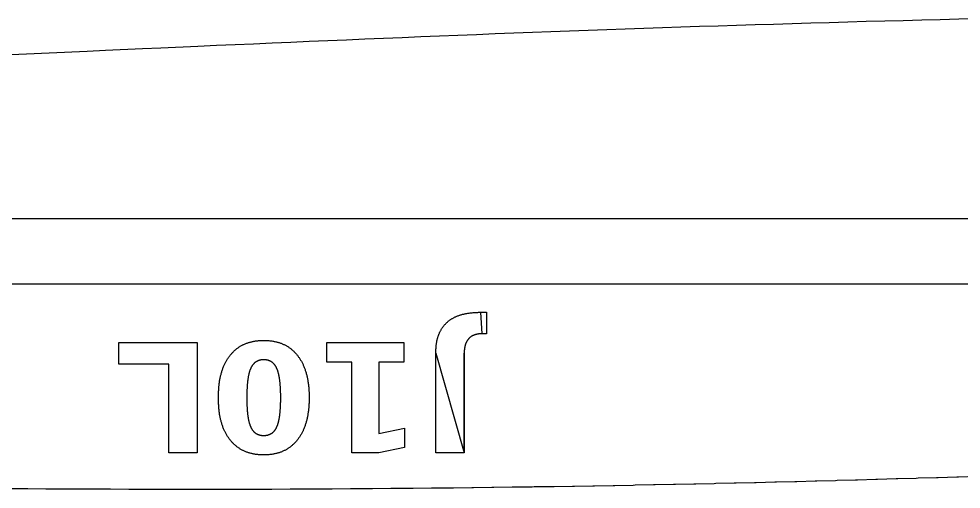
# Model space of a CAD drawing. Extents: x 27 to 271, y 44 to 138.
# Drawn here: x 54.3 to 80.66, y 101.54 to 114.69 of the extents above; entities that cross this region are included whole.
import ezdxf

# ---------------------------------------------------------------- set-up
doc = ezdxf.new("R2010")
doc.units = 0
doc.layers.add('jig_layer', color=7, linetype='CONTINUOUS')
doc.layers.add('jig_number_layer', color=7, linetype='CONTINUOUS')

msp = doc.modelspace()

# ---------------------------------------------------------------- linework, layer by layer
at = {"layer": 'jig_layer', "color": 7}
for points in [[(81.115538, 114.68827), (80.597838, 114.676275), (80.080036, 114.663265), (79.562037, 114.65127), (79.044137, 114.637272), (78.526138, 114.624262), (78.007938, 114.610263), (77.489837, 114.596265), (76.971638, 114.581279), (76.453436, 114.566265), (75.935137, 114.551279), (75.416737, 114.535277), (74.898337, 114.519275), (74.379737, 114.503273), (73.861137, 114.487271), (73.342238, 114.470281), (72.823335, 114.453291), (72.304137, 114.435286), (71.784935, 114.41728), (71.265638, 114.399274), (70.746236, 114.381268), (70.226736, 114.362275), (69.707038, 114.343281), (69.187136, 114.324288), (68.667037, 114.305294), (68.146735, 114.285284), (67.626337, 114.265275), (67.105838, 114.244278), (66.585236, 114.224268), (66.064638, 114.203271), (65.544136, 114.182273), (65.023836, 114.161276), (64.503636, 114.139263), (63.983737, 114.118265), (63.464036, 114.09628), (62.944437, 114.074295), (62.425035, 114.05231), (61.905936, 114.030297), (61.386937, 114.007296), (60.868235, 113.98531), (60.349737, 113.962309), (59.831436, 113.939308), (59.313236, 113.916307), (58.277636, 113.870311), (57.760136, 113.847309), (56.725735, 113.80131), (56.208837, 113.778309), (52.596737, 113.615311)], [(36.03014, 113.091295), (35.629238, 113.095303), (35.14994, 113.104306), (34.91694, 113.109301), (34.498037, 113.100298), (33.884438, 113.094287), (33.884438, 111.104301), (28.666338, 111.104301), (28.666338, 109.104297), (123.084237, 109.104297), (123.084237, 114.239302)], [(124.385897, 103.466713), (124.871, 103.460702), (124.919599, 103.458726), (125.401197, 103.449695), (125.449401, 103.44772), (125.926799, 103.435697), (125.974698, 103.432705), (126.4465, 103.416703), (126.493801, 103.413712), (126.957898, 103.393702), (127.004397, 103.390711), (127.345598, 103.371717), (127.585597, 103.376713), (127.585597, 105.271719), (131.905598, 105.271719), (131.905598, 107.271718), (28.371602, 107.271718), (28.371602, 102.182718)], [(75.4976, 101.745714), (76.01, 101.758724), (76.061499, 101.759853)], [(76.061499, 101.759712), (76.577198, 101.772722), (76.6288, 101.774698), (77.142899, 101.788724), (77.194497, 101.789853)], [(77.194497, 101.789712), (77.708698, 101.80371), (77.760299, 101.805686), (78.2747, 101.819712), (78.326299, 101.821688), (78.840598, 101.83673), (78.8922, 101.837859)], [(78.8922, 101.837712), (79.406598, 101.852727), (79.458199, 101.854702), (79.972498, 101.869716), (80.0241, 101.871692), (80.538599, 101.887722), (80.590198, 101.888851)], [(80.590198, 101.888716), (81.104898, 101.904718)], [(51.150599, 101.591713), (51.658599, 101.585702), (51.716599, 101.585713), (52.226599, 101.579702), (52.284599, 101.579713), (52.792599, 101.573702), (52.850598, 101.573713), (53.358598, 101.568718), (53.416598, 101.568712), (53.926599, 101.563717), (53.984598, 101.563714), (54.492598, 101.559707), (54.550598, 101.559712), (55.058598, 101.555705), (55.121598, 101.555713), (55.625599, 101.552722), (55.705598, 101.552708), (56.191599, 101.549716), (56.2506, 101.549716), (56.287599, 101.549716), (56.757598, 101.54774), (56.814599, 101.546612)], [(56.814599, 101.546713), (56.865599, 101.546713), (57.3786, 101.545584)], [(57.3786, 101.545714), (57.430599, 101.545714), (57.942599, 101.543738), (57.994598, 101.543713), (58.5066, 101.542584)], [(58.5066, 101.542714), (58.558599, 101.542714), (59.071597, 101.542714), (59.122598, 101.542714), (59.635599, 101.542714), (59.686599, 101.542714), (60.199199, 101.542714), (60.250699, 101.543843)], [(60.250699, 101.543713), (60.7633, 101.543713), (60.814698, 101.544842)], [(60.814698, 101.544712), (61.327298, 101.545841)], [(61.327298, 101.545714), (61.378798, 101.545714), (61.891398, 101.54769), (61.942898, 101.547709), (62.4556, 101.549685), (62.506998, 101.550814)], [(62.506998, 101.550712), (63.019799, 101.552688), (63.0712, 101.553817)], [(63.0712, 101.553712), (63.583899, 101.556704), (63.635399, 101.557833)], [(63.635399, 101.557714), (64.1482, 101.560706), (64.199598, 101.561835), (64.712398, 101.565842), (64.763898, 101.565828), (65.2766, 101.570823), (65.327998, 101.570826), (65.840898, 101.575822), (65.892299, 101.57695)], [(65.892299, 101.576713), (66.4053, 101.581709), (66.4568, 101.582838)], [(66.4568, 101.582713), (66.969798, 101.588725), (67.021199, 101.589854)], [(67.021199, 101.58971), (67.534299, 101.595721), (67.585799, 101.59685)], [(67.585799, 101.596712), (68.099, 101.602723), (68.1505, 101.603852)], [(68.1505, 101.603716), (68.663699, 101.610715), (68.715199, 101.611844)], [(68.715199, 101.611715), (69.228597, 101.61973), (69.2801, 101.620859)], [(69.2801, 101.620715), (69.793499, 101.628701), (69.844999, 101.62983)], [(69.844999, 101.629709), (70.358398, 101.637696), (70.409999, 101.638825)], [(70.409999, 101.638709), (70.923398, 101.647712), (70.974898, 101.648841)], [(70.974898, 101.648711), (71.488498, 101.657714), (71.539997, 101.659689), (72.053698, 101.668721), (72.105198, 101.669849)], [(72.105198, 101.669714), (72.618899, 101.680721), (72.670498, 101.68185)], [(72.670498, 101.681714), (73.184298, 101.691705), (73.235899, 101.69368), (73.749699, 101.704715), (73.801199, 101.705844)], [(73.801199, 101.705714), (74.3151, 101.717709), (74.3666, 101.718838)], [(74.3666, 101.718713), (74.880498, 101.730708), (74.931998, 101.731837)], [(74.931998, 101.731715), (75.4461, 101.744726), (75.4976, 101.745855)]]:
    msp.add_lwpolyline(points, dxfattribs=at)
at = {"layer": 'jig_number_layer', "color": 7}
for points in [[(67.224786, 106.488156), (67.386017, 106.488156), (67.386017, 105.886639), (67.261991, 105.886639), (67.224786, 106.488156), (67.224786, 106.488156), (67.224786, 106.488156), (67.224786, 106.488156)], [(59.293486, 102.554546), (58.497668, 102.554546), (58.497668, 105.039148), (57.100337, 105.039148), (57.100337, 105.640665), (59.293486, 105.640665), (59.293486, 102.554546), (59.293486, 102.554546), (59.293486, 102.554546), (59.293486, 102.554546), (59.293486, 102.554546), (59.293486, 102.554546)], [(65.072977, 105.090823), (64.370179, 105.090823), (64.370179, 103.096113), (65.091581, 103.244943), (65.091581, 102.70337), (64.374313, 102.554546), (63.617769, 102.554546), (63.617769, 105.090823), (62.91497, 105.090823), (62.91497, 105.640665), (65.072977, 105.640665), (65.072977, 105.090823), (65.072977, 105.090823), (65.072977, 105.090823), (65.072977, 105.090823), (65.072977, 105.090823), (65.072977, 105.090823)], [(66.759698, 102.554546), (65.963879, 102.554546), (65.963879, 105.340934), (66.759698, 102.554546), (66.759698, 102.554546), (66.759698, 102.554546), (66.759698, 102.554546)], [(66.759698, 105.340934), (66.759698, 102.554546), (66.759698, 102.554546), (66.759698, 105.340934), (66.759698, 105.340934), (66.759698, 105.340934), (66.759698, 105.340934)], [(59.882597, 104.100711), (59.882597, 104.100711), (59.882597, 104.100711), (59.882597, 104.100711), (59.882597, 104.100711), (59.882597, 104.100711)], [(60.678416, 104.094502), (60.678416, 104.094502), (60.678416, 104.094502), (60.678416, 104.094502), (60.678416, 104.094502), (60.678416, 104.094502)]]:
    msp.add_lwpolyline(points, close=True, dxfattribs=at)
for points, knots in [([(65.963879, 105.340934), (65.964519, 105.354069), (65.9658, 105.380336), (65.967727, 105.419736), (65.969968, 105.459084), (65.972743, 105.498363), (65.976073, 105.537566), (65.980175, 105.576677), (65.985207, 105.615658), (65.991283, 105.654468), (65.998239, 105.691361), (66.006038, 105.726302), (66.014466, 105.759304), (66.023935, 105.792046), (66.03447, 105.824484), (66.04606, 105.856584), (66.058734, 105.888277), (66.072489, 105.919525), (66.087359, 105.950265), (66.102929, 105.979702), (66.119123, 106.007823), (66.135836, 106.034643), (66.153472, 106.060855), (66.172022, 106.08642), (66.191469, 106.111303), (66.211798, 106.135448), (66.232993, 106.158816), (66.255037, 106.181361), (66.278137, 106.203251), (66.30231, 106.224397), (66.327498, 106.244793), (66.353446, 106.264245), (66.380098, 106.282748), (66.407386, 106.300325), (66.435259, 106.316979), (66.463673, 106.332714), (66.492571, 106.347563), (66.523195, 106.362134), (66.555571, 106.376301), (66.58971, 106.389943), (66.62425, 106.402505), (66.659146, 106.414004), (66.694354, 106.424476), (66.729827, 106.433955), (66.765534, 106.442443), (66.801439, 106.449981), (66.839641, 106.456997), (66.880151, 106.463301), (66.922944, 106.468847), (66.965868, 106.473419), (67.008886, 106.477149), (67.051972, 106.480189), (67.095118, 106.482662), (67.138311, 106.484715), (67.181541, 106.486508), (67.210365, 106.487603), (67.224777, 106.48815)], [0, 0, 0, 0, 0.039451, 0.078896, 0.11834, 0.157683, 0.197025, 0.236368, 0.275649, 0.314926, 0.3542, 0.388255, 0.422311, 0.456367, 0.49049, 0.524611, 0.558733, 0.592871, 0.627013, 0.661153, 0.692752, 0.724345, 0.755937, 0.787511, 0.819084, 0.850658, 0.882181, 0.913706, 0.945229, 0.97763, 1.010033, 1.042437, 1.074895, 1.107347, 1.139797, 1.172285, 1.204769, 1.237254, 1.27401, 1.310768, 1.347527, 1.384252, 1.420979, 1.457708, 1.49439, 1.531073, 1.567757, 1.610901, 1.65405, 1.697198, 1.740391, 1.783581, 1.826772, 1.870039, 1.913306, 1.956573, 1.956573, 1.956573, 1.956573]), ([(67.261991, 105.886639), (67.256327, 105.886357), (67.244998, 105.885792), (67.228007, 105.884883), (67.211038, 105.88385), (67.194099, 105.882626), (67.177196, 105.88115), (67.160333, 105.879371), (67.143524, 105.877182), (67.126794, 105.874507), (67.110858, 105.871431), (67.095719, 105.868002), (67.081383, 105.864272), (67.067165, 105.860069), (67.053079, 105.855417), (67.039147, 105.8503), (67.025389, 105.844724), (67.011834, 105.838668), (66.998505, 105.832127), (66.985708, 105.825261), (66.973439, 105.818112), (66.961703, 105.810701), (66.950234, 105.802883), (66.939028, 105.794697), (66.928137, 105.786103), (66.91755, 105.777146), (66.907294, 105.767817), (66.897372, 105.758141), (66.887688, 105.748017), (66.878301, 105.737417), (66.869198, 105.72638), (66.860493, 105.715021), (66.852194, 105.703356), (66.844278, 105.691423), (66.836762, 105.679233), (66.829644, 105.666803), (66.82291, 105.654156), (66.816362, 105.640835), (66.810004, 105.626854), (66.80391, 105.612199), (66.798285, 105.597358), (66.793124, 105.582355), (66.788403, 105.56721), (66.784123, 105.551942), (66.780282, 105.536565), (66.776876, 105.521095), (66.773725, 105.50472), (66.770891, 105.487434), (66.768416, 105.469244), (66.766365, 105.450992), (66.764605, 105.432704), (66.763288, 105.414373), (66.762193, 105.396021), (66.761191, 105.37765), (66.760465, 105.359252), (66.759935, 105.346988), (66.759669, 105.340855)], [0, 0, 0, 0, 0.017013, 0.034029, 0.051045, 0.068014, 0.084979, 0.101943, 0.118882, 0.135823, 0.152763, 0.167566, 0.182381, 0.197197, 0.212037, 0.226874, 0.241717, 0.256561, 0.271405, 0.286248, 0.30012, 0.313996, 0.32788, 0.341751, 0.35562, 0.369491, 0.383347, 0.397203, 0.411062, 0.425365, 0.439671, 0.453973, 0.468289, 0.48261, 0.496925, 0.511244, 0.525573, 0.539901, 0.55577, 0.571641, 0.587508, 0.603374, 0.619233, 0.635092, 0.650938, 0.666773, 0.682608, 0.70096, 0.719316, 0.737674, 0.756057, 0.77443, 0.792803, 0.811212, 0.829625, 0.848039, 0.848039, 0.848039, 0.848039]), ([(59.882597, 104.100711), (59.883254, 104.118286), (59.884568, 104.153436), (59.886672, 104.206155), (59.88911, 104.25883), (59.891913, 104.311461), (59.895506, 104.364017), (59.899855, 104.416499), (59.90512, 104.46888), (59.911488, 104.521119), (59.918766, 104.570875), (59.926919, 104.61812), (59.935743, 104.662863), (59.94566, 104.707397), (59.956707, 104.751684), (59.968876, 104.795696), (59.982224, 104.839376), (59.996745, 104.882691), (60.012455, 104.925599), (60.028784, 104.966555), (60.0456, 105.005574), (60.06279, 105.042672), (60.081007, 105.079266), (60.100279, 105.115306), (60.120619, 105.150742), (60.142058, 105.185519), (60.16461, 105.21958), (60.1883, 105.252856), (60.212569, 105.284557), (60.237336, 105.314684), (60.262503, 105.343261), (60.288631, 105.370967), (60.315714, 105.397744), (60.343709, 105.423574), (60.372608, 105.448378), (60.402375, 105.472118), (60.432998, 105.494725), (60.464476, 105.516183), (60.496784, 105.536433), (60.529861, 105.555467), (60.563624, 105.573278), (60.59801, 105.589873), (60.63297, 105.605244), (60.66843, 105.619402), (60.704344, 105.632348), (60.740662, 105.644094), (60.778569, 105.655005), (60.818066, 105.664925), (60.859124, 105.673769), (60.90046, 105.681256), (60.942019, 105.687439), (60.983748, 105.692391), (61.025627, 105.696127), (61.067612, 105.698747), (61.109676, 105.700274), (61.151806, 105.700789), (61.193979, 105.700312), (61.236169, 105.698817), (61.278281, 105.696184), (61.320285, 105.692431), (61.362142, 105.687489), (61.403831, 105.681319), (61.445291, 105.673806), (61.486483, 105.664971), (61.52609, 105.655036), (61.564092, 105.644123), (61.600487, 105.632378), (61.636481, 105.619442), (61.67202, 105.605291), (61.707058, 105.589921), (61.741523, 105.57333), (61.775364, 105.555521), (61.808512, 105.536475), (61.840878, 105.516223), (61.872388, 105.494755), (61.903032, 105.472156), (61.932826, 105.448431), (61.961747, 105.423632), (61.989769, 105.397806), (62.016872, 105.371017), (62.043019, 105.343295), (62.068222, 105.314713), (62.093026, 105.284586), (62.117326, 105.252882), (62.141051, 105.219611), (62.163642, 105.185556), (62.185115, 105.150785), (62.20547, 105.115347), (62.224734, 105.079305), (62.242935, 105.042714), (62.260075, 105.005613), (62.276811, 104.966591), (62.29301, 104.925624), (62.308578, 104.882717), (62.322947, 104.839392), (62.336167, 104.795704), (62.348266, 104.751694), (62.359292, 104.707403), (62.369305, 104.662871), (62.378323, 104.618126), (62.386808, 104.570885), (62.394655, 104.521147), (62.401725, 104.468916), (62.407699, 104.416548), (62.412618, 104.364071), (62.416533, 104.31151), (62.419462, 104.258877), (62.421546, 104.206193), (62.422715, 104.153471), (62.423085, 104.100704), (62.422712, 104.047904), (62.421525, 103.995084), (62.419477, 103.942299), (62.416494, 103.88957), (62.412609, 103.836909), (62.407701, 103.78433), (62.401724, 103.731858), (62.39465, 103.67952), (62.386783, 103.629709), (62.378296, 103.582424), (62.369282, 103.537669), (62.359294, 103.493124), (62.348279, 103.448825), (62.336186, 103.40481), (62.322981, 103.361118), (62.308595, 103.317803), (62.293011, 103.274907), (62.276771, 103.233996), (62.260009, 103.19506), (62.242839, 103.158084), (62.224615, 103.121612), (62.205316, 103.085695), (62.184944, 103.050374), (62.163473, 103.015708), (62.140904, 102.981742), (62.117212, 102.948545), (62.092932, 102.916853), (62.068138, 102.886669), (62.042934, 102.857966), (62.016778, 102.830133), (61.989691, 102.803208), (61.961678, 102.777249), (61.932769, 102.75231), (61.902982, 102.728445), (61.872345, 102.705703), (61.840839, 102.684119), (61.808487, 102.663762), (61.775359, 102.644628), (61.741532, 102.626727), (61.707071, 102.610053), (61.672029, 102.594606), (61.636478, 102.580386), (61.600478, 102.567359), (61.564063, 102.555556), (61.526045, 102.544612), (61.486434, 102.534635), (61.44525, 102.525739), (61.403785, 102.518223), (61.362103, 102.51199), (61.320243, 102.507024), (61.278237, 102.503259), (61.236121, 102.500641), (61.193929, 102.499102), (61.151753, 102.498638), (61.109621, 102.499116), (61.067553, 102.500614), (61.025567, 102.503302), (60.983686, 102.507048), (60.941954, 102.51202), (60.900397, 102.518246), (60.859064, 102.525785), (60.818009, 102.534665), (60.778502, 102.544607), (60.740588, 102.55558), (60.704254, 102.567384), (60.668327, 102.580397), (60.632859, 102.594631), (60.597896, 102.610078), (60.563513, 102.626752), (60.529761, 102.644646), (60.496704, 102.663776), (60.464412, 102.684134), (60.432937, 102.705707), (60.402323, 102.728458), (60.372561, 102.752332), (60.343671, 102.77727), (60.315684, 102.803232), (60.288618, 102.830151), (60.262495, 102.857984), (60.237316, 102.886674), (60.212556, 102.916853), (60.188321, 102.94855), (60.164667, 102.98175), (60.142121, 103.015714), (60.120684, 103.050389), (60.100321, 103.085706), (60.081026, 103.121625), (60.062785, 103.158099), (60.045566, 103.195073), (60.028711, 103.234001), (60.012358, 103.274908), (59.996616, 103.317797), (59.982085, 103.361105), (59.96874, 103.404785), (59.956573, 103.448801), (59.945553, 103.493101), (59.935638, 103.537644), (59.926837, 103.582402), (59.918713, 103.629695), (59.911432, 103.679525), (59.905068, 103.731871), (59.899796, 103.784356), (59.895475, 103.836942), (59.891926, 103.889601), (59.889068, 103.942329), (59.886505, 103.995098), (59.884468, 104.047918), (59.883185, 104.083132), (59.882543, 104.10074)], [0, 0, 0, 0, 0.052761, 0.105522, 0.158284, 0.210956, 0.263633, 0.316313, 0.368937, 0.421558, 0.474176, 0.519775, 0.565377, 0.610977, 0.656636, 0.702293, 0.747952, 0.793641, 0.839328, 0.885014, 0.925897, 0.966778, 1.007661, 1.048514, 1.089366, 1.130218, 1.171056, 1.211896, 1.252735, 1.290804, 1.328876, 1.366949, 1.405029, 1.443112, 1.481196, 1.519256, 1.55731, 1.595362, 1.633515, 1.671669, 1.709824, 1.748008, 1.786189, 1.82437, 1.862532, 1.900696, 1.938859, 1.98085, 2.022843, 2.064836, 2.106854, 2.148871, 2.190885, 2.232971, 2.275057, 2.317146, 2.35936, 2.401572, 2.443784, 2.485927, 2.528069, 2.570211, 2.612334, 2.654454, 2.696574, 2.734811, 2.773047, 2.811282, 2.849533, 2.887786, 2.92604, 2.964261, 3.002483, 3.040703, 3.078772, 3.116839, 3.154905, 3.193005, 3.231105, 3.269207, 3.307305, 3.345405, 3.383504, 3.424357, 3.465214, 3.506072, 3.546935, 3.587794, 3.628654, 3.669519, 3.710381, 3.751245, 3.796882, 3.842521, 3.88816, 3.933801, 3.979439, 4.025075, 4.070717, 4.116358, 4.161998, 4.214699, 4.267403, 4.320108, 4.372812, 4.425515, 4.478217, 4.530949, 4.583681, 4.636416, 4.689248, 4.742079, 4.79491, 4.847712, 4.900513, 4.953314, 5.006125, 5.058935, 5.111744, 5.157396, 5.203047, 5.248695, 5.294337, 5.339979, 5.385618, 5.431253, 5.476886, 5.522518, 5.56328, 5.604043, 5.644806, 5.685577, 5.726345, 5.767113, 5.807887, 5.848665, 5.889441, 5.927636, 5.965826, 6.004016, 6.042197, 6.080381, 6.118566, 6.156711, 6.194859, 6.233006, 6.271253, 6.309502, 6.347752, 6.386041, 6.424327, 6.462613, 6.500889, 6.53916, 6.577429, 6.619554, 6.661681, 6.703806, 6.745953, 6.7881, 6.830246, 6.872461, 6.914676, 6.956894, 6.998983, 7.041072, 7.083162, 7.125182, 7.167203, 7.209225, 7.251225, 7.293223, 7.335216, 7.373415, 7.411612, 7.449808, 7.488025, 7.526241, 7.564455, 7.602638, 7.640823, 7.679006, 7.717134, 7.755269, 7.793405, 7.831571, 7.869738, 7.907906, 7.946067, 7.984233, 8.022401, 8.063153, 8.103912, 8.14467, 8.185429, 8.226192, 8.266952, 8.307733, 8.348516, 8.389299, 8.434978, 8.480659, 8.52634, 8.572003, 8.617663, 8.663325, 8.708937, 8.754548, 8.800157, 8.852881, 8.905609, 8.958339, 9.011117, 9.063893, 9.116669, 9.16953, 9.222386, 9.275244, 9.275244, 9.275244, 9.275244]), ([(60.678416, 104.094502), (60.678604, 104.081612), (60.67898, 104.055831), (60.679607, 104.01716), (60.68036, 103.978496), (60.681299, 103.93984), (60.682474, 103.901196), (60.68387, 103.862558), (60.685727, 103.823943), (60.687856, 103.785343), (60.690281, 103.749503), (60.692916, 103.716422), (60.695678, 103.686098), (60.698811, 103.655808), (60.702339, 103.62556), (60.706293, 103.595363), (60.710706, 103.565225), (60.715606, 103.535157), (60.721021, 103.505171), (60.726477, 103.477804), (60.731833, 103.453039), (60.737021, 103.430868), (60.742625, 103.408805), (60.748705, 103.386871), (60.755297, 103.365091), (60.762444, 103.343472), (60.770231, 103.322065), (60.778679, 103.3009), (60.787152, 103.28156), (60.795512, 103.264011), (60.803622, 103.248204), (60.812234, 103.232673), (60.821397, 103.217468), (60.831107, 103.202616), (60.841407, 103.18818), (60.852309, 103.174208), (60.863851, 103.160775), (60.875685, 103.148279), (60.887752, 103.136722), (60.899984, 103.126088), (60.912684, 103.116002), (60.92585, 103.106518), (60.939443, 103.097636), (60.953419, 103.089393), (60.967749, 103.081806), (60.982399, 103.07489), (60.997733, 103.068495), (61.01377, 103.062763), (61.030459, 103.057685), (61.047384, 103.05338), (61.0645, 103.049839), (61.081764, 103.047021), (61.099145, 103.04485), (61.116632, 103.043495), (61.134175, 103.042633), (61.151748, 103.042356), (61.16933, 103.042635), (61.186898, 103.043489), (61.204406, 103.044869), (61.221824, 103.046947), (61.239106, 103.049818), (61.256244, 103.053386), (61.273197, 103.057678), (61.289915, 103.06274), (61.305988, 103.068473), (61.321376, 103.074862), (61.336089, 103.081778), (61.350482, 103.089364), (61.364522, 103.097613), (61.378193, 103.106485), (61.391431, 103.115979), (61.404228, 103.126046), (61.416538, 103.136693), (61.428723, 103.148231), (61.440671, 103.160722), (61.452336, 103.17415), (61.463387, 103.1881), (61.473826, 103.202526), (61.483675, 103.217373), (61.492972, 103.23258), (61.501721, 103.248115), (61.509943, 103.263939), (61.518391, 103.281493), (61.52694, 103.300821), (61.535421, 103.321965), (61.543217, 103.343366), (61.550379, 103.364979), (61.556955, 103.386769), (61.563006, 103.408714), (61.568582, 103.430791), (61.573736, 103.452977), (61.579033, 103.477759), (61.584442, 103.505137), (61.589805, 103.535134), (61.594669, 103.565209), (61.599057, 103.595349), (61.602994, 103.625544), (61.606535, 103.655787), (61.6097, 103.686071), (61.612513, 103.71639), (61.615272, 103.749462), (61.617865, 103.785295), (61.620233, 103.823888), (61.622245, 103.862501), (61.623769, 103.901138), (61.625094, 103.939783), (61.626048, 103.978442), (61.626728, 104.017109), (61.627067, 104.055784), (61.627161, 104.094605), (61.627073, 104.13357), (61.626729, 104.172679), (61.62605, 104.211781), (61.625085, 104.250873), (61.623877, 104.289956), (61.6222, 104.32902), (61.620307, 104.368074), (61.61787, 104.407096), (61.615207, 104.443338), (61.612573, 104.476817), (61.609675, 104.507507), (61.606472, 104.538168), (61.602934, 104.568792), (61.598982, 104.599365), (61.594615, 104.62989), (61.589753, 104.660349), (61.584413, 104.690735), (61.579032, 104.718486), (61.573741, 104.743617), (61.568606, 104.766137), (61.563029, 104.788546), (61.557008, 104.810833), (61.550435, 104.832956), (61.543275, 104.8549), (61.535471, 104.876632), (61.526962, 104.89811), (61.518386, 104.917698), (61.509939, 104.935451), (61.501721, 104.951399), (61.492969, 104.967052), (61.483694, 104.982394), (61.473842, 104.997366), (61.463389, 105.011915), (61.45233, 105.025995), (61.440648, 105.039552), (61.428689, 105.052152), (61.416501, 105.063783), (61.404194, 105.074502), (61.391419, 105.084666), (61.378187, 105.094241), (61.364521, 105.103205), (61.350475, 105.11153), (61.336075, 105.1192), (61.321347, 105.126178), (61.305946, 105.132616), (61.289875, 105.138417), (61.273167, 105.143545), (61.256223, 105.147887), (61.239082, 105.151453), (61.221792, 105.154294), (61.204383, 105.156473), (61.186865, 105.157826), (61.16929, 105.158686), (61.151733, 105.158969), (61.134218, 105.158672), (61.116759, 105.157792), (61.09939, 105.156107), (61.082081, 105.154104), (61.064925, 105.151187), (61.047918, 105.147599), (61.031101, 105.143274), (61.01452, 105.138181), (60.998565, 105.132383), (60.98326, 105.125946), (60.968611, 105.11895), (60.954287, 105.111278), (60.940321, 105.102949), (60.926735, 105.093986), (60.913585, 105.084409), (60.900874, 105.074266), (60.888645, 105.063553), (60.876524, 105.051918), (60.864604, 105.039319), (60.852958, 105.025747), (60.841922, 105.011664), (60.831509, 104.997103), (60.821673, 104.982139), (60.812423, 104.966801), (60.803697, 104.951155), (60.795511, 104.935214), (60.787088, 104.917467), (60.778542, 104.897881), (60.770055, 104.876403), (60.762257, 104.85467), (60.755099, 104.832723), (60.748526, 104.810601), (60.742502, 104.788318), (60.736926, 104.765913), (60.731786, 104.743395), (60.72647, 104.718267), (60.721058, 104.690517), (60.715671, 104.660131), (60.71078, 104.629671), (60.706363, 104.599149), (60.702404, 104.568574), (60.698854, 104.537951), (60.695697, 104.507289), (60.692925, 104.476594), (60.690263, 104.443124), (60.687831, 104.406873), (60.685649, 104.367847), (60.683897, 104.328795), (60.682361, 104.289729), (60.68119, 104.250648), (60.680371, 104.211554), (60.679586, 104.172454), (60.678968, 104.133346), (60.67859, 104.107273), (60.678401, 104.094237)], [0, 0, 0, 0, 0.038676, 0.077352, 0.116027, 0.15469, 0.193352, 0.232015, 0.270675, 0.309332, 0.347989, 0.378437, 0.408886, 0.439336, 0.46979, 0.500243, 0.530696, 0.561165, 0.591634, 0.622103, 0.644876, 0.667643, 0.69041, 0.713163, 0.735919, 0.758672, 0.781463, 0.804246, 0.827027, 0.844793, 0.862555, 0.880317, 0.898059, 0.915799, 0.933538, 0.951244, 0.968949, 0.98665, 1.002852, 1.019056, 1.035258, 1.051489, 1.067716, 1.083954, 1.100149, 1.116343, 1.132538, 1.149971, 1.167412, 1.184855, 1.202343, 1.219831, 1.237318, 1.254874, 1.272437, 1.290004, 1.30759, 1.325179, 1.342763, 1.360267, 1.377785, 1.395305, 1.412769, 1.43023, 1.447689, 1.463941, 1.480194, 1.496444, 1.512734, 1.529029, 1.545321, 1.561588, 1.577857, 1.594133, 1.611912, 1.629693, 1.647475, 1.665283, 1.683096, 1.700913, 1.718744, 1.736572, 1.754403, 1.77718, 1.799958, 1.822736, 1.845498, 1.868255, 1.891013, 1.913784, 1.936562, 1.959338, 1.989808, 2.020279, 2.050751, 2.0812, 2.111649, 2.142098, 2.172547, 2.202994, 2.233443, 2.272107, 2.310772, 2.349437, 2.388103, 2.426771, 2.465437, 2.504114, 2.54279, 2.581466, 2.620576, 2.659686, 2.698796, 2.737896, 2.776997, 2.816099, 2.855195, 2.894294, 2.933391, 2.964213, 2.99504, 3.025867, 3.056694, 3.087521, 3.118347, 3.149199, 3.180049, 3.2109, 3.233997, 3.257093, 3.280189, 3.303271, 3.326344, 3.349417, 3.37251, 3.395607, 3.418708, 3.436647, 3.45458, 3.472519, 3.490437, 3.508353, 3.526273, 3.544164, 3.562048, 3.579941, 3.596258, 3.612571, 3.628885, 3.645218, 3.661553, 3.677897, 3.694187, 3.71048, 3.726773, 3.744246, 3.761714, 3.779183, 3.796704, 3.81422, 3.831735, 3.849321, 3.866917, 3.884516, 3.901988, 3.919463, 3.936944, 3.95433, 3.971726, 3.989126, 4.006462, 4.023802, 4.041142, 4.057366, 4.073595, 4.089824, 4.106096, 4.122363, 4.138635, 4.154883, 4.171133, 4.187392, 4.205268, 4.223144, 4.241024, 4.258928, 4.276832, 4.294732, 4.31265, 4.330567, 4.348482, 4.371574, 4.394662, 4.417751, 4.440832, 4.463906, 4.486978, 4.510073, 4.533169, 4.556266, 4.587124, 4.617982, 4.648841, 4.67967, 4.710499, 4.741329, 4.77215, 4.802969, 4.833789, 4.872875, 4.911961, 4.951048, 4.990149, 5.029247, 5.068343, 5.107456, 5.14657, 5.185682, 5.185682, 5.185682, 5.185682])]:
    msp.add_open_spline(points, degree=3, knots=knots, dxfattribs=at)

doc.saveas('drawing.dxf')
